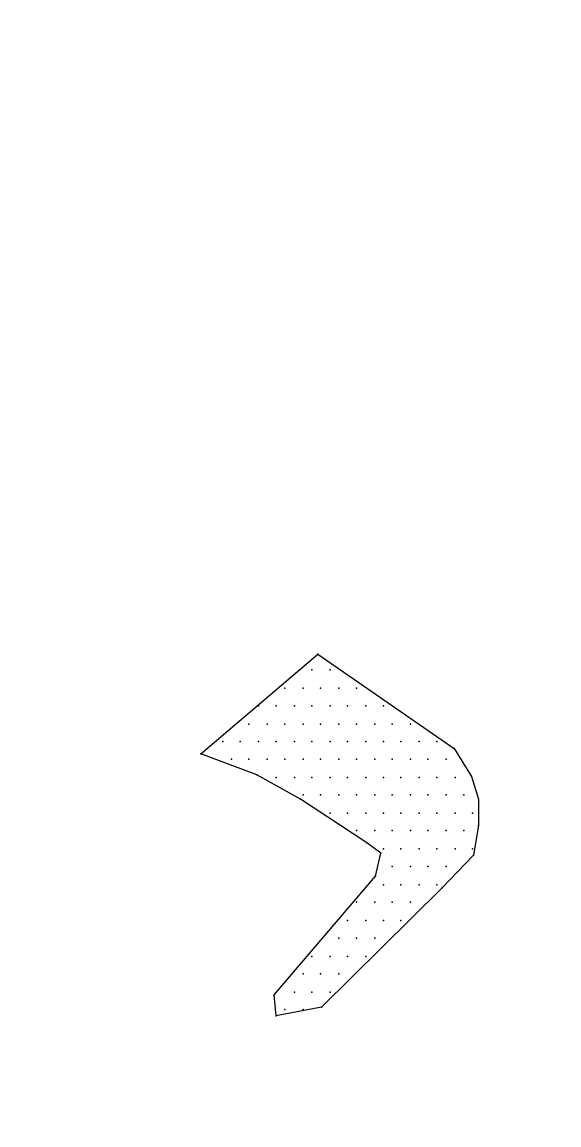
# Model space of a CAD drawing. Extents: x 204392 to 206166, y 706239 to 707835.
# Drawn here: x 204746.15 to 204752.64, y 707703.4 to 707716.73 of the extents above; entities that cross this region are included whole.
import ezdxf

# ---------------------------------------------------------------- set-up
doc = ezdxf.new("R2010")
doc.units = 0
doc.header["$LTSCALE"] = 7
doc.header["$MEASUREMENT"] = 0
doc.layers.add('FNCP001', color=2, linetype='Continuous')
doc.layers.add('KOTERET', color=1, linetype='Continuous')

# ---------------------------------------------------------------- blocks, each defined once
blk = doc.blocks.new('elips')
at = {"layer": 'KOTERET', "color": 1, "linetype": 'Continuous'}
blk.add_lwpolyline([(183470.016, 676895.4537, 0.049045), (183480.4615, 676894.7042, 0.072972), (183495.7682, 676897.3644, 0.125195), (183505.5539, 676902.7006, 0.103069), (183510.8901, 676910.222, 0.035565), (183511.2437, 676911.7474, 0.105225), (183511.0009, 676916.3288, 0.105504), (183506.2242, 676923.6021, 0.107235), (183498.7609, 676928.3419, 0.064474), (183486.278, 676931.7833, 0.055181), (183475.1886, 676932.1158, 0.081162), (183462.1621, 676929.4398, 0.05669), (183453.886, 676925.1539, 0.171614), (183447.8425, 676918.1287, 0.076301), (183446.9293, 676914.0117, 0.117637), (183448.3967, 676907.7307, 0.130118), (183453.0995, 676902.3945, 0.070334), (183462.7691, 676897.2958, 0.047983), (183470.016, 676895.4537)], format="xyb", dxfattribs=at)
at = {"layer": 'KOTERET', "color": 2, "linetype": 'Continuous'}
for points in [[(183479.7067, 676899.2751), (183480.414, 676899.8768)], [(183480.414, 676899.8768), (183481.2374, 676899.3068)], [(183480.3771, 676899.7818), (183480.3771, 676899.7818)], [(183480.4879, 676899.7818), (183480.4879, 676899.7818)], [(183480.2134, 676899.671), (183480.2134, 676899.671)], [(183480.3243, 676899.671), (183480.3243, 676899.671)], [(183480.4298, 676899.671), (183480.4298, 676899.671)], [(183480.5407, 676899.671), (183480.5407, 676899.671)], [(183480.6462, 676899.671), (183480.6462, 676899.671)], [(183480.0551, 676899.5654), (183480.0551, 676899.5654)], [(183480.1606, 676899.5654), (183480.1606, 676899.5654)], [(183480.2715, 676899.5654), (183480.2715, 676899.5654)], [(183480.3771, 676899.5654), (183480.3771, 676899.5654)], [(183480.4879, 676899.5654), (183480.4879, 676899.5654)], [(183480.5935, 676899.5654), (183480.5935, 676899.5654)], [(183480.7043, 676899.5654), (183480.7043, 676899.5654)], [(183480.8099, 676899.5654), (183480.8099, 676899.5654)], [(183479.997, 676899.4546), (183479.997, 676899.4546)], [(183480.1079, 676899.4546), (183480.1079, 676899.4546)], [(183480.2134, 676899.4546), (183480.2134, 676899.4546)], [(183480.3243, 676899.4546), (183480.3243, 676899.4546)], [(183480.4298, 676899.4546), (183480.4298, 676899.4546)], [(183480.5407, 676899.4546), (183480.5407, 676899.4546)], [(183480.6462, 676899.4546), (183480.6462, 676899.4546)], [(183480.7571, 676899.4546), (183480.7571, 676899.4546)], [(183480.8626, 676899.4546), (183480.8626, 676899.4546)], [(183480.9735, 676899.4546), (183480.9735, 676899.4546)], [(183479.8387, 676899.349), (183479.8387, 676899.349)], [(183479.9442, 676899.349), (183479.9442, 676899.349)], [(183480.0551, 676899.349), (183480.0551, 676899.349)], [(183480.1606, 676899.349), (183480.1606, 676899.349)], [(183480.2715, 676899.349), (183480.2715, 676899.349)], [(183480.3771, 676899.349), (183480.3771, 676899.349)], [(183480.4879, 676899.349), (183480.4879, 676899.349)], [(183480.5935, 676899.349), (183480.5935, 676899.349)], [(183480.7043, 676899.349), (183480.7043, 676899.349)], [(183480.8099, 676899.349), (183480.8099, 676899.349)], [(183480.9154, 676899.349), (183480.9154, 676899.349)], [(183481.0263, 676899.349), (183481.0263, 676899.349)], [(183481.1318, 676899.349), (183481.1318, 676899.349)], [(183481.2374, 676899.3068), (183481.343, 676899.1379)], [(183480.0445, 676899.1484), (183479.7067, 676899.2751)], [(183479.8915, 676899.2434), (183479.8915, 676899.2434)], [(183479.997, 676899.2434), (183479.997, 676899.2434)], [(183480.1079, 676899.2434), (183480.1079, 676899.2434)], [(183480.2134, 676899.2434), (183480.2134, 676899.2434)], [(183480.3243, 676899.2434), (183480.3243, 676899.2434)], [(183480.4298, 676899.2434), (183480.4298, 676899.2434)], [(183480.5407, 676899.2434), (183480.5407, 676899.2434)], [(183480.6462, 676899.2434), (183480.6462, 676899.2434)], [(183480.7571, 676899.2434), (183480.7571, 676899.2434)], [(183480.8626, 676899.2434), (183480.8626, 676899.2434)], [(183480.9735, 676899.2434), (183480.9735, 676899.2434)], [(183481.079, 676899.2434), (183481.079, 676899.2434)], [(183481.1899, 676899.2434), (183481.1899, 676899.2434)], [(183480.3084, 676899.0006), (183480.0445, 676899.1484)], [(183480.1606, 676899.1326), (183480.1606, 676899.1326)], [(183480.2715, 676899.1326), (183480.2715, 676899.1326)], [(183480.3771, 676899.1326), (183480.3771, 676899.1326)], [(183480.4879, 676899.1326), (183480.4879, 676899.1326)], [(183480.5935, 676899.1326), (183480.5935, 676899.1326)], [(183480.7043, 676899.1326), (183480.7043, 676899.1326)], [(183480.8099, 676899.1326), (183480.8099, 676899.1326)], [(183480.9154, 676899.1326), (183480.9154, 676899.1326)], [(183481.0263, 676899.1326), (183481.0263, 676899.1326)], [(183481.1318, 676899.1326), (183481.1318, 676899.1326)], [(183481.2427, 676899.1326), (183481.2427, 676899.1326)], [(183481.343, 676899.1379), (183481.3852, 676899.0006)], [(183480.3243, 676899.027), (183480.3243, 676899.027)], [(183480.4298, 676899.027), (183480.4298, 676899.027)], [(183480.5407, 676899.027), (183480.5407, 676899.027)], [(183480.6462, 676899.027), (183480.6462, 676899.027)], [(183480.7571, 676899.027), (183480.7571, 676899.027)], [(183480.8626, 676899.027), (183480.8626, 676899.027)], [(183480.9735, 676899.027), (183480.9735, 676899.027)], [(183481.079, 676899.027), (183481.079, 676899.027)], [(183481.1899, 676899.027), (183481.1899, 676899.027)], [(183481.2955, 676899.027), (183481.2955, 676899.027)], [(183480.7096, 676898.7367), (183480.3084, 676899.0006)], [(183481.3852, 676899.0006), (183481.3852, 676898.8423)], [(183480.4879, 676898.9162), (183480.4879, 676898.9162)], [(183480.5935, 676898.9162), (183480.5935, 676898.9162)], [(183480.7043, 676898.9162), (183480.7043, 676898.9162)], [(183480.8099, 676898.9162), (183480.8099, 676898.9162)], [(183480.9154, 676898.9162), (183480.9154, 676898.9162)], [(183481.0263, 676898.9162), (183481.0263, 676898.9162)], [(183481.1318, 676898.9162), (183481.1318, 676898.9162)], [(183481.2427, 676898.9162), (183481.2427, 676898.9162)], [(183481.3482, 676898.9162), (183481.3482, 676898.9162)], [(183481.3852, 676898.8423), (183481.3535, 676898.6628)], [(183480.6462, 676898.8106), (183480.6462, 676898.8106)], [(183480.7571, 676898.8106), (183480.7571, 676898.8106)], [(183480.8626, 676898.8106), (183480.8626, 676898.8106)], [(183480.9735, 676898.8106), (183480.9735, 676898.8106)], [(183481.079, 676898.8106), (183481.079, 676898.8106)], [(183481.1899, 676898.8106), (183481.1899, 676898.8106)], [(183481.2955, 676898.8106), (183481.2955, 676898.8106)], [(183480.794, 676898.6734), (183480.7096, 676898.7367)], [(183480.8099, 676898.6998), (183480.8099, 676898.6998)], [(183480.9154, 676898.6998), (183480.9154, 676898.6998)], [(183481.0263, 676898.6998), (183481.0263, 676898.6998)], [(183481.1318, 676898.6998), (183481.1318, 676898.6998)], [(183481.2427, 676898.6998), (183481.2427, 676898.6998)], [(183481.3482, 676898.6998), (183481.3482, 676898.6998)], [(183480.7624, 676898.5362), (183480.794, 676898.6734)], [(183481.3535, 676898.6628), (183481.1635, 676898.4623)], [(183480.8626, 676898.5942), (183480.8626, 676898.5942)], [(183480.9735, 676898.5942), (183480.9735, 676898.5942)], [(183481.079, 676898.5942), (183481.079, 676898.5942)], [(183481.1899, 676898.5942), (183481.1899, 676898.5942)], [(183480.1501, 676897.8183), (183480.7624, 676898.5362)], [(183480.8099, 676898.4834), (183480.8099, 676898.4834)], [(183480.9154, 676898.4834), (183480.9154, 676898.4834)], [(183481.0263, 676898.4834), (183481.0263, 676898.4834)], [(183481.1318, 676898.4834), (183481.1318, 676898.4834)], [(183481.1635, 676898.4623), (183480.4351, 676897.7444)], [(183480.6462, 676898.3778), (183480.6462, 676898.3778)], [(183480.7571, 676898.3778), (183480.7571, 676898.3778)], [(183480.8626, 676898.3778), (183480.8626, 676898.3778)], [(183480.9735, 676898.3778), (183480.9735, 676898.3778)], [(183480.5935, 676898.267), (183480.5935, 676898.267)], [(183480.7043, 676898.267), (183480.7043, 676898.267)], [(183480.8099, 676898.267), (183480.8099, 676898.267)], [(183480.9154, 676898.267), (183480.9154, 676898.267)], [(183480.5407, 676898.1614), (183480.5407, 676898.1614)], [(183480.6462, 676898.1614), (183480.6462, 676898.1614)], [(183480.7571, 676898.1614), (183480.7571, 676898.1614)], [(183480.3771, 676898.0506), (183480.3771, 676898.0506)], [(183480.4879, 676898.0506), (183480.4879, 676898.0506)], [(183480.5935, 676898.0506), (183480.5935, 676898.0506)], [(183480.7043, 676898.0506), (183480.7043, 676898.0506)], [(183480.3243, 676897.945), (183480.3243, 676897.945)], [(183480.4298, 676897.945), (183480.4298, 676897.945)], [(183480.5407, 676897.945), (183480.5407, 676897.945)], [(183480.1606, 676897.6916), (183480.1501, 676897.8183)], [(183480.2715, 676897.8342), (183480.2715, 676897.8342)], [(183480.3771, 676897.8342), (183480.3771, 676897.8342)], [(183480.4879, 676897.8342), (183480.4879, 676897.8342)], [(183480.4351, 676897.7444), (183480.1606, 676897.6916)], [(183480.2134, 676897.7286), (183480.2134, 676897.7286)], [(183480.3243, 676897.7286), (183480.3243, 676897.7286)]]:
    blk.add_lwpolyline(points, dxfattribs=at)
at = {"layer": 'KOTERET', "color": 1}
for p in [(183480.414, 676899.8768), (183480.414, 676899.8768), (183480.3771, 676899.7818), (183480.3771, 676899.7818), (183480.4879, 676899.7818), (183480.4879, 676899.7818), (183480.2134, 676899.671), (183480.2134, 676899.671), (183480.3243, 676899.671), (183480.3243, 676899.671), (183480.4298, 676899.671), (183480.4298, 676899.671), (183480.5407, 676899.671), (183480.5407, 676899.671), (183480.6462, 676899.671), (183480.6462, 676899.671), (183480.0551, 676899.5654), (183480.0551, 676899.5654), (183480.1606, 676899.5654), (183480.1606, 676899.5654), (183480.2715, 676899.5654), (183480.2715, 676899.5654), (183480.3771, 676899.5654), (183480.3771, 676899.5654), (183480.4879, 676899.5654), (183480.4879, 676899.5654), (183480.5935, 676899.5654), (183480.5935, 676899.5654), (183480.7043, 676899.5654), (183480.7043, 676899.5654), (183480.8099, 676899.5654), (183480.8099, 676899.5654), (183479.997, 676899.4546), (183479.997, 676899.4546), (183480.1079, 676899.4546), (183480.1079, 676899.4546), (183480.2134, 676899.4546), (183480.2134, 676899.4546), (183480.3243, 676899.4546), (183480.3243, 676899.4546), (183480.4298, 676899.4546), (183480.4298, 676899.4546), (183480.5407, 676899.4546), (183480.5407, 676899.4546), (183480.6462, 676899.4546), (183480.6462, 676899.4546), (183480.7571, 676899.4546), (183480.7571, 676899.4546), (183480.8626, 676899.4546), (183480.8626, 676899.4546), (183480.9735, 676899.4546), (183480.9735, 676899.4546), (183479.8387, 676899.349), (183479.8387, 676899.349), (183479.9442, 676899.349), (183479.9442, 676899.349), (183480.0551, 676899.349), (183480.0551, 676899.349), (183480.1606, 676899.349), (183480.1606, 676899.349), (183480.2715, 676899.349), (183480.2715, 676899.349), (183480.3771, 676899.349), (183480.3771, 676899.349), (183480.4879, 676899.349), (183480.4879, 676899.349), (183480.5935, 676899.349), (183480.5935, 676899.349), (183480.7043, 676899.349), (183480.7043, 676899.349), (183480.8099, 676899.349), (183480.8099, 676899.349), (183480.9154, 676899.349), (183480.9154, 676899.349), (183481.0263, 676899.349), (183481.0263, 676899.349), (183481.1318, 676899.349), (183481.1318, 676899.349), (183481.2374, 676899.3068), (183481.2374, 676899.3068), (183479.7067, 676899.2751), (183479.7067, 676899.2751), (183479.8915, 676899.2434), (183479.8915, 676899.2434), (183479.997, 676899.2434), (183479.997, 676899.2434), (183480.1079, 676899.2434), (183480.1079, 676899.2434), (183480.2134, 676899.2434), (183480.2134, 676899.2434), (183480.3243, 676899.2434), (183480.3243, 676899.2434), (183480.4298, 676899.2434), (183480.4298, 676899.2434), (183480.5407, 676899.2434), (183480.5407, 676899.2434), (183480.6462, 676899.2434), (183480.6462, 676899.2434), (183480.7571, 676899.2434), (183480.7571, 676899.2434), (183480.8626, 676899.2434), (183480.8626, 676899.2434), (183480.9735, 676899.2434), (183480.9735, 676899.2434), (183481.079, 676899.2434), (183481.079, 676899.2434), (183481.1899, 676899.2434), (183481.1899, 676899.2434), (183480.0445, 676899.1484), (183480.0445, 676899.1484), (183480.1606, 676899.1326), (183480.1606, 676899.1326), (183480.2715, 676899.1326), (183480.2715, 676899.1326), (183480.3771, 676899.1326), (183480.3771, 676899.1326), (183480.4879, 676899.1326), (183480.4879, 676899.1326), (183480.5935, 676899.1326), (183480.5935, 676899.1326), (183480.7043, 676899.1326), (183480.7043, 676899.1326), (183480.8099, 676899.1326), (183480.8099, 676899.1326), (183480.9154, 676899.1326), (183480.9154, 676899.1326), (183481.0263, 676899.1326), (183481.0263, 676899.1326), (183481.1318, 676899.1326), (183481.1318, 676899.1326), (183481.2427, 676899.1326), (183481.2427, 676899.1326), (183481.343, 676899.1379), (183481.343, 676899.1379), (183480.3243, 676899.027), (183480.3243, 676899.027), (183480.4298, 676899.027), (183480.4298, 676899.027), (183480.5407, 676899.027), (183480.5407, 676899.027), (183480.6462, 676899.027), (183480.6462, 676899.027), (183480.7571, 676899.027), (183480.7571, 676899.027), (183480.8626, 676899.027), (183480.8626, 676899.027), (183480.9735, 676899.027), (183480.9735, 676899.027), (183481.079, 676899.027), (183481.079, 676899.027), (183481.1899, 676899.027), (183481.1899, 676899.027), (183481.2955, 676899.027), (183481.2955, 676899.027), (183480.3084, 676899.0006), (183480.3084, 676899.0006), (183481.3852, 676899.0006), (183481.3852, 676899.0006), (183480.4879, 676898.9162), (183480.4879, 676898.9162), (183480.5935, 676898.9162), (183480.5935, 676898.9162), (183480.7043, 676898.9162), (183480.7043, 676898.9162), (183480.8099, 676898.9162), (183480.8099, 676898.9162), (183480.9154, 676898.9162), (183480.9154, 676898.9162), (183481.0263, 676898.9162), (183481.0263, 676898.9162), (183481.1318, 676898.9162), (183481.1318, 676898.9162), (183481.2427, 676898.9162), (183481.2427, 676898.9162), (183481.3482, 676898.9162), (183481.3482, 676898.9162), (183481.3852, 676898.8423), (183481.3852, 676898.8423), (183480.6462, 676898.8106), (183480.6462, 676898.8106), (183480.7571, 676898.8106), (183480.7571, 676898.8106), (183480.8626, 676898.8106), (183480.8626, 676898.8106), (183480.9735, 676898.8106), (183480.9735, 676898.8106), (183481.079, 676898.8106), (183481.079, 676898.8106), (183481.1899, 676898.8106), (183481.1899, 676898.8106), (183481.2955, 676898.8106), (183481.2955, 676898.8106), (183480.7096, 676898.7367), (183480.7096, 676898.7367), (183480.8099, 676898.6998), (183480.8099, 676898.6998), (183480.9154, 676898.6998), (183480.9154, 676898.6998), (183481.0263, 676898.6998), (183481.0263, 676898.6998), (183481.1318, 676898.6998), (183481.1318, 676898.6998), (183481.2427, 676898.6998), (183481.2427, 676898.6998), (183481.3482, 676898.6998), (183481.3482, 676898.6998), (183480.794, 676898.6734), (183480.794, 676898.6734), (183481.3535, 676898.6628), (183481.3535, 676898.6628), (183480.8626, 676898.5942), (183480.8626, 676898.5942), (183480.9735, 676898.5942), (183480.9735, 676898.5942), (183481.079, 676898.5942), (183481.079, 676898.5942), (183481.1899, 676898.5942), (183481.1899, 676898.5942), (183480.7624, 676898.5362), (183480.7624, 676898.5362), (183480.8099, 676898.4834), (183480.8099, 676898.4834), (183480.9154, 676898.4834), (183480.9154, 676898.4834), (183481.0263, 676898.4834), (183481.0263, 676898.4834), (183481.1318, 676898.4834), (183481.1318, 676898.4834), (183481.1635, 676898.4623), (183481.1635, 676898.4623), (183480.6462, 676898.3778), (183480.6462, 676898.3778), (183480.7571, 676898.3778), (183480.7571, 676898.3778), (183480.8626, 676898.3778), (183480.8626, 676898.3778), (183480.9735, 676898.3778), (183480.9735, 676898.3778), (183480.5935, 676898.267), (183480.5935, 676898.267), (183480.7043, 676898.267), (183480.7043, 676898.267), (183480.8099, 676898.267), (183480.8099, 676898.267), (183480.9154, 676898.267), (183480.9154, 676898.267), (183480.5407, 676898.1614), (183480.5407, 676898.1614), (183480.6462, 676898.1614), (183480.6462, 676898.1614), (183480.7571, 676898.1614), (183480.7571, 676898.1614), (183480.3771, 676898.0506), (183480.3771, 676898.0506), (183480.4879, 676898.0506), (183480.4879, 676898.0506), (183480.5935, 676898.0506), (183480.5935, 676898.0506), (183480.7043, 676898.0506), (183480.7043, 676898.0506), (183480.3243, 676897.945), (183480.3243, 676897.945), (183480.4298, 676897.945), (183480.4298, 676897.945), (183480.5407, 676897.945), (183480.5407, 676897.945), (183480.1501, 676897.8183), (183480.1501, 676897.8183), (183480.2715, 676897.8342), (183480.2715, 676897.8342), (183480.3771, 676897.8342), (183480.3771, 676897.8342), (183480.4879, 676897.8342), (183480.4879, 676897.8342), (183480.1606, 676897.6916), (183480.1606, 676897.6916), (183480.2134, 676897.7286), (183480.2134, 676897.7286), (183480.3243, 676897.7286), (183480.3243, 676897.7286), (183480.4351, 676897.7444), (183480.4351, 676897.7444)]:
    blk.add_point(p, dxfattribs=at)

msp = doc.modelspace()

# ---------------------------------------------------------------- block references
at = {"layer": 'FNCP001', "xscale": 2, "yscale": 2, "zscale": 2}
msp.add_blockref('elips', (-162211.1, -646090.662), dxfattribs=at)

doc.saveas('drawing.dxf')
